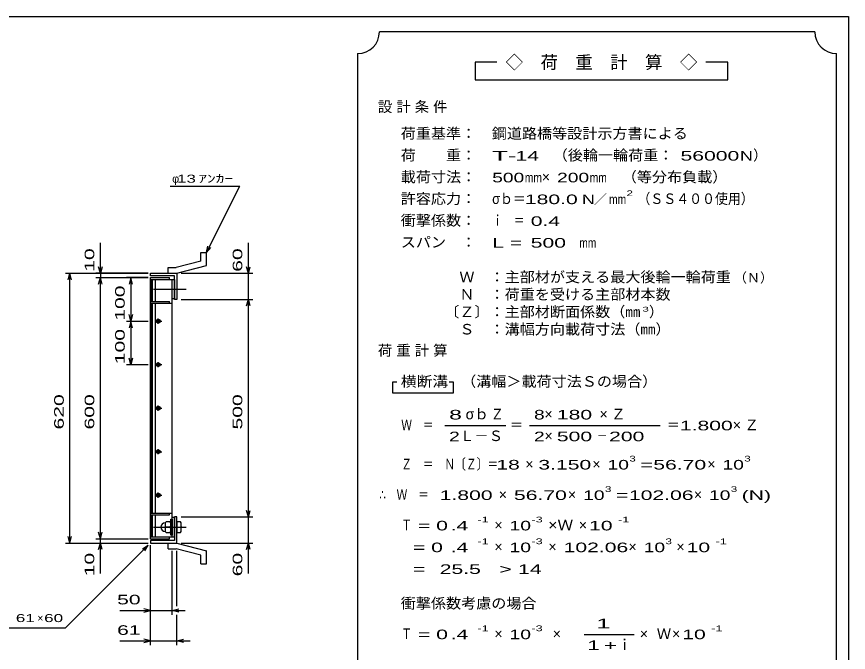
# Model space of a CAD drawing. Units: millimetres, scale not verified. Extents: x -1820 to 1731, y -1282 to 1054.
# Drawn here: x -179 to 1731, y -408 to 1054 of the extents above; entities that cross this region are included whole.
import ezdxf
from ezdxf.enums import TextEntityAlignment as Align

# ---------------------------------------------------------------- set-up
doc = ezdxf.new("R2010")
doc.units = ezdxf.units.MM
doc.header["$LTSCALE"] = 10
doc.linetypes.add('CHAIN', pattern=[18.5, 12, -1.5, 3.5, -1.5])
for name, color, linetype, lineweight in [('0_2', 150, 'Continuous', 25), ('16', 3, 'Continuous', 25), ('19', 6, 'Continuous', 25), ('22', 2, 'Continuous', 25)]:
    doc.layers.add(name, color=color, linetype=linetype, lineweight=lineweight)
doc.styles.add('ベクトル', font='')
doc.styles.get('ベクトル').set_extended_font_data('ベクトル')

msp = doc.modelspace()

# ---------------------------------------------------------------- linework, layer by layer
at = {"layer": '0_2'}
for p, q in [((-1729, 1053.5), (1731, 1053.5)), ((1731, 1053.5), (1731, -1146.5))]:
    msp.add_line(p, q, dxfattribs=at)
at = {"layer": '16'}
for p, q in [((128, 453.5), (172, 453.5)), ((128, 449), (128, 453.5)), ((128, 449), (172, 449)), ((128, -142), (128, 449)), ((128, 449), (178, 449)), ((129.5, 399), (129.5, 449)), ((132.5, 399), (132.5, 449)), ((140, 399), (140, 449)), ((172, 449), (172, 453.5)), ((178, -142), (178, 449)), ((178, 449), (183, 449)), ((183, 449), (183, 405)), ((183, 405), (178, 405)), ((128, 394.5), (128, 399)), ((128, 399), (172, 399)), ((128, 394.5), (178, 394.5)), ((129.5, -87.5), (129.5, 394.5)), ((132.5, -87.5), (132.5, 394.5)), ((140, -87.5), (140, 394.5)), ((172, 394.5), (172, 399)), ((138, 353.5), (154, 353.5)), ((144, 356.5), (148, 356.5)), ((144, 350.5), (148, 350.5)), ((146, 347.5), (146, 359.5)), ((138, 253.5), (154, 253.5)), ((144, 256.5), (148, 256.5)), ((144, 250.5), (148, 250.5)), ((146, 247.5), (146, 259.5)), ((138, 153.5), (154, 153.5)), ((144, 156.5), (148, 156.5)), ((146, 147.5), (146, 159.5)), ((144, 150.5), (148, 150.5)), ((146, 47.5), (146, 59.5)), ((138, 53.5), (154, 53.5)), ((144, 56.5), (148, 56.5)), ((144, 50.5), (148, 50.5)), ((138, -46.5), (154, -46.5)), ((144, -43.5), (148, -43.5)), ((144, -49.5), (148, -49.5)), ((146, -52.5), (146, -40.5)), ((128, -92), (128, -87.5)), ((128, -87.5), (178, -87.5)), ((128, -92), (172, -92)), ((129.5, -142), (129.5, -92)), ((132.5, -142), (132.5, -92)), ((140, -142), (140, -92)), ((172, -92), (172, -87.5)), ((164, -108), (162, -110)), ((162, -110), (162, -130)), ((173, -108), (164, -108)), ((175, -110), (173, -108)), ((175, -138.5), (175, -101.5)), ((175, -101.5), (178, -101.5)), ((183, -98), (178, -98)), ((178, -101.5), (178, -138.5)), ((183, -142), (183, -98)), ((162, -118), (164, -120)), ((164, -120), (162, -122)), ((162, -130), (164, -132)), ((173, -120), (164, -120)), ((164, -132), (173, -132)), ((173, -120), (175, -118)), ((175, -122), (173, -120)), ((173, -132), (175, -130)), ((128, -142), (172, -142)), ((128, -146.5), (128, -142)), ((128, -142), (178, -142)), ((128, -146.5), (172, -146.5)), ((172, -146.5), (172, -142)), ((178, -138.5), (175, -138.5)), ((178, -142), (183, -142))]:
    msp.add_line(p, q, dxfattribs=at)
at = {"layer": '16', "linetype": 'CHAIN'}
for p, q in [((135, 427), (210, 427)), ((135, -120), (210, -120))]:
    msp.add_line(p, q, dxfattribs=at)
at = {"layer": '16'}
for centre, radius, start, end in [((144, 353.5), 3, 90, 270), ((146, 353.5), 4, 46.6, 133.4), ((146, 353.5), 4, 226.6, 313.4), ((148, 353.5), 3, 270, 90), ((144, 253.5), 3, 90, 270), ((146, 253.5), 4, 46.6, 133.4), ((146, 253.5), 4, 226.6, 313.4), ((148, 253.5), 3, 270, 90), ((144, 153.5), 3, 90, 270), ((146, 153.5), 4, 46.6, 133.4), ((148, 153.5), 3, 270, 90), ((146, 153.5), 4, 226.6, 313.4), ((146, 53.5), 4, 46.6, 133.4), ((144, 53.5), 3, 90, 270), ((146, 53.5), 4, 226.6, 313.4), ((148, 53.5), 3, 270, 90), ((144, -46.5), 3, 90, 270), ((146, -46.5), 4, 46.6, 133.4), ((146, -46.5), 4, 226.6, 313.4), ((148, -46.5), 3, 270, 90), ((162, -120), 10, 90, 270)]:
    msp.add_arc(centre, radius, start, end, dxfattribs=at)
at = {"layer": '19'}
for p, q in [((243.61, 511.62), (256.61, 511.62)), ((243.61, 491.6), (243.61, 511.62)), ((256.61, 481.62), (256.61, 511.62)), ((243.61, 491.6), (187.28, 476.51)), ((189, 463.5), (256.61, 481.62)), ((128, 457.5), (128, 463.5)), ((128, 463.5), (189, 463.5)), ((168.99, 476.51), (187.28, 476.51)), ((168.99, 463.51), (168.99, 476.51)), ((169, 463.5), (189, 463.5)), ((189, 463.5), (189, 403.5)), ((183, 457.5), (128, 457.5)), ((183, 403.5), (183, 457.5)), ((189, 403.5), (183, 403.5)), ((189, -96.5), (183, -96.5)), ((183, -96.5), (183, -150.5)), ((189, -156.5), (189, -96.5)), ((197, -108), (189, -108)), ((189, -108), (189, -132)), ((199, -110), (197, -108)), ((199, -130), (199, -110)), ((189, -120), (197, -120)), ((189, -132), (197, -132)), ((199, -118), (197, -120)), ((197, -120), (199, -122)), ((197, -132), (199, -130)), ((128, -150.5), (128, -156.5)), ((183, -150.5), (128, -150.5)), ((128, -156.5), (189, -156.5)), ((168.99, -169.51), (168.99, -156.51)), ((168.99, -169.51), (187.28, -169.51)), ((169, -156.5), (189, -156.5)), ((243.61, -184.6), (187.28, -169.51)), ((189, -156.5), (256.61, -174.62)), ((243.61, -204.62), (243.61, -184.6)), ((256.61, -204.62), (256.61, -174.62)), ((243.61, -204.62), (256.61, -204.62))]:
    msp.add_line(p, q, dxfattribs=at)
at = {"layer": '22', "color": 4}
for p, q in [((1654, 1018.5), (654, 1018.5)), ((604, 968.5), (604, -581.5)), ((1704, -581.5), (1704, 968.5)), ((924, 948.5), (874, 948.5)), ((874, 948.5), (874, 908.5)), ((1454, 948.5), (1404, 948.5)), ((1454, 908.5), (1454, 948.5)), ((874, 908.5), (1454, 908.5)), ((173, 663.5), (333, 663.5)), ((257, 511.5), (333, 663.5)), ((13, 463.5), (13, 533.5)), ((257, 511.5), (260, 526.1)), ((257, 511.5), (267, 522.5)), ((353, 463.5), (353, 533.5)), ((13, 463.5), (9, 478.5)), ((17, 478.5), (13, 463.5)), ((353, 463.5), (349, 478.5)), ((353, 463.5), (357, 478.5)), ((-67, 463.5), (123, 463.5)), ((-61, 448.5), (-57, 463.5)), ((-53, 448.5), (-57, 463.5)), ((-57, -156.5), (-57, 463.5)), ((123, 463.5), (3, 463.5)), ((13, 463.5), (13, 453.5)), ((199, 463.5), (363, 463.5)), ((353, 403.5), (353, 463.5)), ((3, 453.5), (123, 453.5)), ((9, 438.5), (13, 453.5)), ((17, 438.5), (13, 453.5)), ((13, -146.5), (13, 453.5)), ((123, 453.5), (73, 453.5)), ((83, 453.5), (79, 438.5)), ((87, 438.5), (83, 453.5)), ((83, 453.5), (83, 353.5)), ((199, 403.5), (363, 403.5)), ((349, 388.5), (353, 403.5)), ((357, 388.5), (353, 403.5)), ((353, -96.5), (353, 403.5)), ((83, 353.5), (79, 368.5)), ((87, 368.5), (83, 353.5)), ((73, 353.5), (123, 353.5)), ((83, 353.5), (79, 338.5)), ((87, 338.5), (83, 353.5)), ((83, 353.5), (83, 253.5)), ((83, 253.5), (79, 268.5)), ((87, 268.5), (83, 253.5)), ((73, 253.5), (123, 253.5)), ((694, 213.5), (684, 213.5)), ((684, 213.5), (684, 188.5)), ((824, 213.5), (814, 213.5)), ((824, 188.5), (824, 213.5)), ((684, 188.5), (824, 188.5)), ((804, 113.5), (944, 113.5)), ((999, 113.5), (1299, 113.5)), ((353, -96.5), (349, -81.5)), ((353, -96.5), (357, -81.5)), ((199, -96.5), (363, -96.5)), ((353, -156.5), (353, -96.5)), ((13, -146.5), (9, -131.5)), ((13, -146.5), (17, -131.5)), ((-57, -156.5), (-61, -141.5)), ((-57, -156.5), (-53, -141.5)), ((3, -146.5), (123, -146.5)), ((13, -156.5), (13, -146.5)), ((-67, -156.5), (123, -156.5)), ((-67, -351.5), (123, -161.5)), ((3, -156.5), (123, -156.5)), ((9, -171.5), (13, -156.5)), ((17, -171.5), (13, -156.5)), ((13, -226.5), (13, -156.5)), ((110, -169.5), (123, -161.5)), ((115, -174.5), (123, -161.5)), ((128, -321.5), (128, -161.5)), ((128, -391.5), (128, -161.5)), ((199, -156.5), (363, -156.5)), ((349, -171.5), (353, -156.5)), ((357, -171.5), (353, -156.5)), ((353, -226.5), (353, -156.5)), ((178, -321.5), (178, -174.5)), ((189, -301.5), (189, -174.5)), ((58, -311.5), (128, -311.5)), ((128, -311.5), (113, -307.5)), ((113, -315.5), (128, -311.5)), ((128, -311.5), (178, -311.5)), ((178, -311.5), (193, -307.5)), ((193, -315.5), (178, -311.5)), ((178, -311.5), (208, -311.5)), ((189, -391.5), (189, -321.5)), ((-267, -351.5), (-67, -351.5)), ((58, -381.5), (128, -381.5)), ((128, -381.5), (113, -377.5)), ((113, -385.5), (128, -381.5)), ((128, -381.5), (189, -381.5)), ((189, -381.5), (204, -377.5)), ((204, -385.5), (189, -381.5)), ((189, -381.5), (219, -381.5)), ((1124, -366.5), (1239, -366.5))]:
    msp.add_line(p, q, dxfattribs=at)
for centre, start, end in [((604, 1018.5), 270, 0), ((1704, 1018.5), 180, 270)]:
    msp.add_arc(centre, 50, start, end, dxfattribs=at)

# ---------------------------------------------------------------- texts
at = {"layer": '22', "style": 'ベクトル'}
for s, height, p in [('◇\u3000荷\u3000重\u3000計\u3000算\u3000◇', 29.33, (944, 948.5)), ('）', 24.19, (1512, 735)), ('×', 24.19, (1027, 685)), ('φ', 18.33, (178, 681)), ('／', 21.99, (1146.5, 633.5)), ('（Ｎ）', 21.99, (1468, 453.5)), ('）', 24.19, (1273, 375)), ('σｂ', 24.19, (852, 140)), ('×', 24.19, (1033, 140)), ('Ｌ－Ｓ', 24.19, (839, 90)), ('×', 24.19, (1033, 90)), ('×', 24.19, (989, 25)), ('×', 24.19, (1143, 25)), ('×', 24.19, (1407, 25)), ('×', 24.19, (928, -45)), ('×', 24.19, (1087, -45)), ('×', 24.19, (1376, -45)), ('×', 24.19, (918, -115)), ('×', 24.19, (1112, -115)), ('×', 24.19, (918, -165)), ('×', 24.19, (1042, -165)), ('×', 24.19, (1226, -165)), ('×', 24.19, (1336, -165)), ('×', 18.33, (-132, -329)), ('×', 24.19, (918, -365)), ('×', 24.19, (1052, -365)), ('×', 24.19, (1252, -365)), ('Ｗ', 24.19, (1291, -365)), ('×', 24.19, (1326, -365)), ('ｉ', 24.19, (1200.5, -390))]:
    msp.add_text(s, height=height, dxfattribs=at).set_placement(p, align=Align.MIDDLE_LEFT)
for s, height, width, p in [('荷重基準：\u3000', 24.19, 1.05, (703, 785)), ('鋼道路橋等設計示方書による', 24.19, 1.05, (912, 785)), ('荷\u3000\u3000重：\u3000', 24.19, 1.05, (703, 735)), ('（後輪一輪荷重：', 24.19, 1.05, (1052, 735)), ('T-', 21.99, 2, (913, 733.5)), (' 14 ', 21.99, 1.65, (953, 733.5)), (' 56000', 21.99, 1.65, (1332, 733.5)), ('N', 21.99, 1.4, (1482, 733.5)), (' 13 ', 18.33, 1.6, (178, 681)), ('ｱﾝｶｰ', 18.33, 1.6, (238, 681)), ('載荷寸法：\u3000', 24.19, 1.05, (703, 685)), ('500', 21.99, 1.5, (913, 683.5)), ('mm', 21.99, 0.8, (988, 683.5)), ('200', 21.99, 1.5, (1062, 683.5)), ('mm', 21.99, 0.8, (1137, 683.5)), ('\u3000（等分布負載）', 24.19, 1.05, (1176, 685)), ('許容応力：\u3000', 24.19, 1.05, (703, 635)), ('2', 13.2, 1.5, (1221.5, 647.5)), ('（ＳＳ４００使用）', 24.19, 0.9, (1246.5, 635)), ('σｂ＝', 24.19, 0.9, (913, 635)), ('180.0', 21.99, 1.65, (988, 633.5)), ('N', 21.99, 1.4, (1119, 633.5)), ('mm', 21.99, 0.8, (1181.5, 633.5)), ('衝撃係数：\u3000', 24.19, 1.05, (703, 585)), ('ｉ\u3000＝', 24.19, 0.75, (913, 585)), (' 0.4', 21.99, 1.65, (988, 583.5)), ('スパン\u3000：\u3000', 24.19, 1.05, (703, 535)), ('L =', 21.99, 1.65, (913, 533.5)), (' 500 ', 21.99, 1.65, (988, 533.5)), ('mm', 21.99, 0.8, (1113, 533.5)), ('\u3000Ｗ\u3000：主部材が支える最大後輪一輪荷重', 24.19, 1.05, (803, 455)), ('\u3000Ｎ\u3000：荷重を受ける主部材本数', 24.19, 1.05, (803, 415)), ('〔Ｚ〕：主部材断面係数（㎜', 24.19, 1.05, (803, 375)), ('3', 11, 1.8, (1258, 381)), ('\u3000Ｓ\u3000：溝幅方向載荷寸法（㎜）', 24.19, 1.05, (803, 335)), ('横断溝', 24.19, 1.1, (703, 215)), ('\u3000（溝幅＞載荷寸法Ｓの場合）', 24.19, 1.05, (807, 215)), ('8', 21.99, 1.8, (814, 138.5)), ('Ｚ', 24.19, 0.9, (910, 140)), ('8', 21.99, 1.5, (1009, 138.5)), (' 180 ', 21.99, 1.65, (1048, 138.5)), ('Ｗ\u3000＝', 24.19, 0.75, (704, 115)), ('＝', 24.19, 0.9, (954, 115)), ('＝', 24.19, 0.9, (1314, 115)), ('1.800', 21.99, 1.65, (1344, 113.5)), ('2', 21.99, 1.5, (814, 88.5)), ('2', 21.99, 1.5, (1009, 88.5)), (' 500 ', 21.99, 1.65, (1048, 88.5)), (' 200 ', 21.99, 1.65, (1168, 88.5)), ('－', 24.19, 0.75, (1153, 90)), ('Ｚ\u3000＝\u3000Ｎ〔Ｚ〕＝', 24.19, 0.75, (704, 25)), ('3', 13.2, 1.5, (1228, 37.5)), ('3', 13.2, 1.5, (1492, 37.5)), (' 18 ', 21.99, 1.65, (909, 23.5)), ('3.150', 21.99, 1.65, (1019, 23.5)), ('10', 21.99, 1.5, (1178, 23.5)), ('=', 21.99, 1.7, (1253, 23.5)), ('56.70', 21.99, 1.65, (1283, 23.5)), ('10', 21.99, 1.5, (1442, 23.5)), ('∴\u3000Ｗ\u3000＝', 24.19, 0.75, (654, -45)), (' 1.800', 21.99, 1.65, (779, -46.5)), ('56.70', 21.99, 1.65, (963, -46.5)), ('10', 21.99, 1.5, (1122, -46.5)), ('3', 13.2, 1.5, (1172, -32.5)), ('102.06', 21.99, 1.65, (1227, -46.5)), ('10', 21.99, 1.5, (1411, -46.5)), ('3', 13.2, 1.5, (1461, -32.5)), ('(N)', 21.99, 1.65, (1486, -46.5)), ('=', 21.99, 1.7, (1197, -46.5)), ('Ｔ', 24.19, 0.75, (704, -115)), (' = 0', 21.99, 1.65, (729, -116.5)), (' .4 ', 21.99, 1.65, (804, -116.5)), ('-1', 13.2, 1.65, (879, -102.5)), ('10', 21.99, 1.5, (953, -116.5)), ('-3', 13.2, 1.65, (1003, -102.5)), ('×Ｗ', 24.19, 1.1, (1042, -115)), (' 10 ', 21.99, 1.65, (1122, -116.5)), ('-1', 13.2, 1.65, (1202, -102.5)), ('-1', 13.2, 1.65, (879, -152.5)), ('-3', 13.2, 1.65, (1003, -152.5)), ('3', 13.2, 1.5, (1311, -152.5)), ('-1', 13.2, 1.65, (1426, -152.5)), ('  = 0', 21.99, 1.65, (704, -166.5)), (' .4 ', 21.99, 1.65, (804, -166.5)), ('10', 21.99, 1.5, (953, -166.5)), ('102.06', 21.99, 1.65, (1077, -166.5)), ('10', 21.99, 1.5, (1261, -166.5)), (' 10 ', 21.99, 1.65, (1346, -166.5)), (' 25.5', 21.99, 1.65, (779, -216.5)), ('>', 21.99, 1.7, (929, -216.5)), (' 14 ', 21.99, 1.65, (959, -216.5)), ('  =', 21.99, 1.65, (704, -216.5)), (' 50 ', 21.99, 1.65, (38, -286.5)), ('衝撃係数考慮の場合', 24.19, 1.05, (703, -295)), (' 61 ', 18.33, 1.6, (-192, -329)), (' 60 ', 18.33, 1.6, (-127, -329)), (' 61 ', 21.99, 1.65, (38, -356.5)), ('Ｔ', 24.19, 0.75, (704, -365)), (' = 0', 21.99, 1.65, (729, -366.5)), (' .4 ', 21.99, 1.65, (804, -366.5)), ('-1', 13.2, 1.65, (879, -352.5)), ('10', 21.99, 1.5, (953, -366.5)), ('-3', 13.2, 1.65, (1003, -352.5)), (' 10 ', 21.99, 1.65, (1336, -366.5)), ('-1', 13.2, 1.65, (1416, -352.5))]:
    msp.add_text(s, height=height, dxfattribs=dict(at, width=width)).set_placement(p, align=Align.MIDDLE_LEFT)
at = {"layer": '22', "style": 'ベクトル', "width": 1.65}
for s, p in [(' 10 ', (-12, 453.5)), (' 60 ', (328, 453.5)), (' 100 ', (58, 341)), (' 100 ', (58, 241)), (' 620 ', (-82, 91)), (' 600 ', (-12, 91)), (' 500 ', (328, 91)), (' 10 ', (-12, -246.5)), (' 60 ', (328, -246.5))]:
    msp.add_text(s, height=21.99, rotation=90, dxfattribs=at).set_placement(p, align=Align.MIDDLE_LEFT)
at = {"layer": '22', "attachment_point": 4, "style": 'ベクトル'}
for s, insert, char_height in [('\\T1.28;設計条件', (650.5, 845), 24.19), ('\\T1.28;荷重計算', (650.5, 285), 24.19), ('\\T1.42;×Ｚ', (1159.5, 140), 24.19), ('\\T1.42;×Ｚ', (1465.5, 115), 24.19), ('\\T1.25;\\W2;\\~1\\~', (1131.5, -341.5), 21.99), ('\\T1.33;\\W1.75;1+', (1131.5, -391.5), 21.99)]:
    msp.add_mtext(s, dxfattribs=dict(at, insert=insert, char_height=char_height))

doc.saveas('drawing.dxf')
